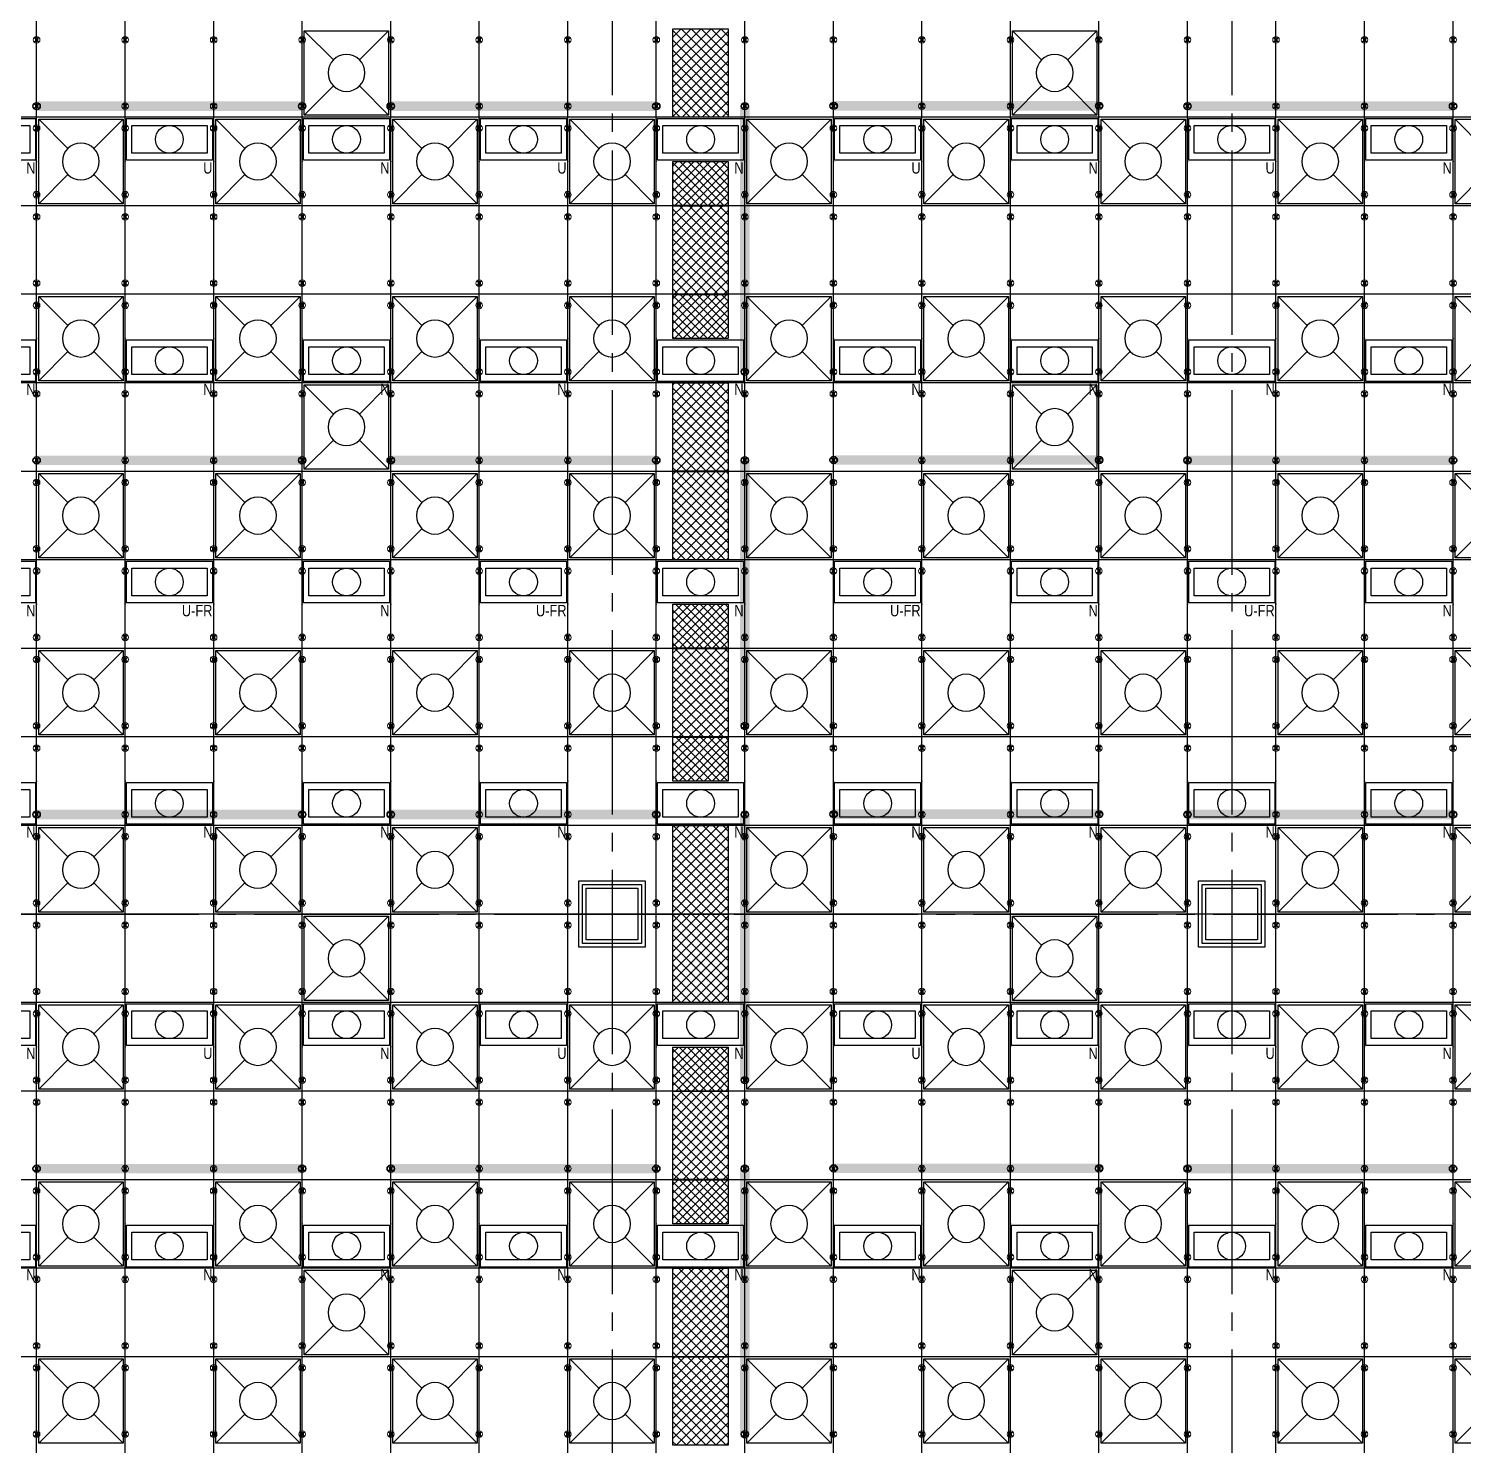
# Model space of a CAD drawing. Extents: x -17313 to 41501, y -1010 to 11880.
# Drawn here: x 16849 to 18794, y 5280 to 7200 of the extents above; entities that cross this region are included whole.
import ezdxf
from ezdxf.enums import TextEntityAlignment as Align

# ---------------------------------------------------------------- set-up
doc = ezdxf.new("R2010")
doc.units = 0
doc.header["$LTSCALE"] = 100
doc.linetypes.add('X-S-FAB-L10$0$COL-CEN-LIN', pattern=[3.25, 2.5, -0.25, 0.25, -0.25])
for name, color, linetype in [('0-xref', 8, 'Continuous'), ('188K-SM-03-F10-ARCH-CEIL-Y2257103$0$0-xref', 8, 'Continuous'), ('188K-SM-03-F10-ARCH-CEIL-Y2257103$0$K-CEIL-4.2', 8, 'Continuous'), ('188K-SM-03-F10-ARCH-CEIL-Y2257103$0$K-CEIL-4.2-AREA', 8, 'Continuous'), ('188K-SM-03-F10-ARCH-PA-Y2257103$0$K-P1S-4.2-單抗', 53, 'Continuous'), ('188K-SM-06-F10-ELEC-LIGHT-Y2257103$0$E-LIGHT(W)-N', 253, 'Continuous'), ('188K-SM-06-F10-ELEC-LIGHT-Y2257103$0$E-LIGHT(W)-U FR', 253, 'Continuous'), ('188K-SM-06-F10-ELEC-LIGHT-Y2257103$0$E-LIGHT(W)-U XLPE', 253, 'Continuous'), ('188K-SM-06-F10-HVAC-FFU-Y2257103$0$AC-FFU-ULPA', 254, 'Continuous'), ('188K-SM-07-F15-ARCH-CATW-Y2257103$0$K-安全母索', 6, 'Continuous'), ('188K-SM-07-F15-ARCH-CATW-Y2257103$0$K-貓道板-主走道', 171, 'Continuous'), ('188K-SM-07-F15-ARCH-CATW-Y2257103$0$K-貓道板-主走道VS燈具', 171, 'Continuous'), ('X-S-FAB-L10$0$0-DIM-TXT', 8, 'Continuous'), ('X-S-FAB-L10$0$BLOCK', 8, 'Continuous'), ('X-S-FAB-L10$0$CCL', 8, 'X-S-FAB-L10$0$COL-CEN-LIN'), ('X-S-FAB-L10$0$COL-S', 8, 'Continuous')]:
    doc.layers.add(name, color=color, linetype=linetype)
doc.layers.add('188K-SM-03-F10-ARCH-CEIL-Y2257103$0$K-吊點-標準', color=8, linetype='Continuous', lineweight=9)
doc.layers.add('188K-SM-06-F10-ELEC-LIGHT-Y2257103$0$Defpoints-CAS', color=253, linetype='Continuous', plot=False)
doc.styles.add('188K-SM-06-F10-ELEC-LIGHT-Y2257103$0$Standard', font='arial.ttf')
doc.styles.add('X-S-FAB-L10$0$CHINA', font='simplex.shx', dxfattribs={"width": 0.75, "bigfont": 'chineset.shx'})
doc.styles.add('X-S-FAB-L10$0$Standard', font='', dxfattribs={"width": 0.8})
doc.styles.add('X-S-FAB-L10$0$TG_NOTE_TEXT', font='simplex.shx', dxfattribs={"width": 0.75, "bigfont": 'chineset.shx'})
doc.styles.get('X-S-FAB-L10$0$Standard').set_extended_font_data('Microsoft JhengHei')

# ---------------------------------------------------------------- blocks, each defined once
blk = doc.blocks.new('X-S-FAB-L10$0$FAB2-L05')
at = {"layer": 'X-S-FAB-L10$0$CCL'}
for p, q in [((-8520, 11005), (-8520, 0)), ((-7680, 11005), (-7680, 0)), ((-26880, 6720), (1210, 6720))]:
    blk.add_line(p, q, dxfattribs=at)
at = {"layer": 'X-S-FAB-L10$0$COL-S'}
for points in [[(-8555, 6755), (-8485, 6755), (-8485, 6685), (-8555, 6685)], [(-7715, 6755), (-7645, 6755), (-7645, 6685), (-7715, 6685)]]:
    blk.add_lwpolyline(points, close=True, dxfattribs=at)
blk = doc.blocks.new('X-S-FAB-L10')
at = {"layer": 'X-S-FAB-L10$0$COL-S'}
for p, q in [((17605, 6035), (17675, 6035)), ((17605, 5965), (17605, 6035)), ((17675, 6035), (17675, 5965)), ((18445, 6035), (18515, 6035)), ((18445, 5965), (18445, 6035)), ((18515, 6035), (18515, 5965)), ((17675, 5965), (17605, 5965)), ((18515, 5965), (18445, 5965))]:
    blk.add_line(p, q, dxfattribs=at)
at = {"layer": 'X-S-FAB-L10$0$BLOCK'}
blk.add_blockref('X-S-FAB-L10$0$FAB2-L05', (26160, -720), dxfattribs=at)
at = {"style": 'X-S-FAB-L10$0$TG_NOTE_TEXT', "width": 0.5, "flags": 1}
for p in [(7463.3, 9020), (18268.3, 8649), (11197.8, 4800.2), (16485.8, 4800.2), (25420.3, 2635), (13360, 320, 0), (7463.3, -33.3)]:
    blk.add_attdef('WH', text='', height=20, dxfattribs=at).set_placement(p, align=Align.BOTTOM_LEFT)
at = {"width": 0.5}
for style, p in [('X-S-FAB-L10$0$TG_NOTE_TEXT', (7585, 9020)), ('X-S-FAB-L10$0$TG_NOTE_TEXT', (18390, 8649)), ('X-S-FAB-L10$0$TG_NOTE_TEXT', (11117.5, 4813.5)), ('X-S-FAB-L10$0$TG_NOTE_TEXT', (16607.5, 4813.5)), ('X-S-FAB-L10$0$TG_NOTE_TEXT', (25350, 2635)), ('X-S-FAB-L10$0$Standard', (13129.4, 325, 0)), ('X-S-FAB-L10$0$TG_NOTE_TEXT', (7585, -20))]:
    blk.add_attdef('DESC', text='', height=10, dxfattribs=dict(at, style=style)).set_placement(p, align=Align.BOTTOM_LEFT)
for tag, style, p in [('TYPE', 'X-S-FAB-L10$0$TG_NOTE_TEXT', (7619.3, 9020)), ('NO', 'X-S-FAB-L10$0$TG_NOTE_TEXT', (7650.1, 9020)), ('TYPE', 'X-S-FAB-L10$0$TG_NOTE_TEXT', (18424.2, 8649)), ('NO', 'X-S-FAB-L10$0$TG_NOTE_TEXT', (18455, 8649)), ('NO', 'X-S-FAB-L10$0$TG_NOTE_TEXT', (11088.6, 4813.5)), ('TYPE', 'X-S-FAB-L10$0$TG_NOTE_TEXT', (11151.8, 4813.5)), ('TYPE', 'X-S-FAB-L10$0$TG_NOTE_TEXT', (16641.8, 4813.5)), ('NO', 'X-S-FAB-L10$0$TG_NOTE_TEXT', (16672.6, 4813.5)), ('NO', 'X-S-FAB-L10$0$TG_NOTE_TEXT', (25313, 2635)), ('TYPE', 'X-S-FAB-L10$0$TG_NOTE_TEXT', (25350, 2635)), ('NO', 'X-S-FAB-L10$0$Standard', (13100, 320, 0)), ('TYPE', 'X-S-FAB-L10$0$Standard', (13129.4, 320, 0)), ('TYPE', 'X-S-FAB-L10$0$TG_NOTE_TEXT', (7619.3, -20)), ('NO', 'X-S-FAB-L10$0$TG_NOTE_TEXT', (7650.1, -20))]:
    blk.add_attdef(tag, text='', height=10, dxfattribs=dict(at, style=style)).set_placement(p, align=Align.BOTTOM_RIGHT)
at = {"style": 'X-S-FAB-L10$0$TG_NOTE_TEXT', "width": 0.5, "flags": 1}
for rotation, p in [(180, (43, 7480)), (180, (943, 7480)), (90, (24310, 3717.8)), (270, (17080, 1711.7))]:
    blk.add_attdef('WH', text='', height=20, rotation=rotation, dxfattribs=at).set_placement(p, align=Align.BOTTOM_LEFT)
at = {"width": 0.5}
for rotation, style, p in [(180, 'X-S-FAB-L10$0$Standard', (317.6, 7480)), (180, 'X-S-FAB-L10$0$Standard', (1217.6, 7480)), (90, 'X-S-FAB-L10$0$TG_NOTE_TEXT', (24310, 3647.5)), (270, 'X-S-FAB-L10$0$TG_NOTE_TEXT', (17080, 1605))]:
    blk.add_attdef('DESC', text='', height=10, rotation=rotation, dxfattribs=dict(at, style=style)).set_placement(p, align=Align.BOTTOM_LEFT)
for tag, rotation, style, p in [('TYPE', 180, 'X-S-FAB-L10$0$Standard', (317.6, 7480)), ('NO', 180, 'X-S-FAB-L10$0$Standard', (347, 7480)), ('TYPE', 180, 'X-S-FAB-L10$0$Standard', (1217.6, 7480)), ('NO', 180, 'X-S-FAB-L10$0$Standard', (1247, 7480)), ('TYPE', 90, 'X-S-FAB-L10$0$TG_NOTE_TEXT', (24310, 3647.5)), ('NO', 90, 'X-S-FAB-L10$0$TG_NOTE_TEXT', (24310, 3610.5)), ('TYPE', 270, 'X-S-FAB-L10$0$TG_NOTE_TEXT', (17080, 1605)), ('NO', 270, 'X-S-FAB-L10$0$TG_NOTE_TEXT', (17080, 1573))]:
    blk.add_attdef(tag, text='', height=10, rotation=rotation, dxfattribs=dict(at, style=style)).set_placement(p, align=Align.BOTTOM_RIGHT)
at = {"layer": 'X-S-FAB-L10$0$0-DIM-TXT', "style": 'X-S-FAB-L10$0$CHINA', "width": 0.75}
for p in [(667.4, 7855.1, -2689.4), (22627.4, 6728.8), (25644.7, 6728.8), (24778.8, 5569.1), (1118.3, 4980), (417.8, 4594.6), (23874.8, 4355), (22927.4, 4330.1), (23749.9, 3901.4), (417.8, 3765.2), (1118.3, 3730), (417.8, 3115.8), (536.9, 2227.8), (16909, 1782.7), (888.4, 880.5), (16977.4, 750), (18878.8, 750), (25641.2, 553.2), (21364, 526.9)]:
    blk.add_attdef('HIG', text='', height=80, dxfattribs=at).set_placement(p, align=Align.MIDDLE_LEFT)
blk = doc.blocks.new('188K-SM-03-F10-ARCH-CEIL-Y2257103$0$A$C2CA95053')
h = blk.add_hatch(color=256)
edge = h.paths.add_edge_path()
edge.add_arc((0, 0), 0.5, 0, 360)
for p, q in [((3.2, 3.2), (-3.2, -3.2)), ((3.2, -3.2), (-3.2, 3.2))]:
    blk.add_line(p, q)
blk.add_lwpolyline([(-1.6, 2.5), (-1.6, -2.5), (1.6, -2.5), (1.6, 2.5)], close=True)
for radius in [4.5, 0.5]:
    blk.add_circle((0, 0), radius)
blk = doc.blocks.new('188K-SM-03-F10-ARCH-CEIL-Y2257103$0$天花板吊點-附調整片 - 3_8_螺桿吊架 100 mm 高調整片-V1-1FL')
blk.add_blockref('188K-SM-03-F10-ARCH-CEIL-Y2257103$0$A$C2CA95053', (0, 0))
blk = doc.blocks.new('188K-SM-03-F10-ARCH-CEIL-Y2257103')
at = {"layer": '188K-SM-03-F10-ARCH-CEIL-Y2257103$0$0-xref'}
blk.add_lwpolyline([(17605, 6035), (17675, 6035), (17675, 5965), (17605, 5965)], close=True, dxfattribs=at)
at = {"layer": '188K-SM-03-F10-ARCH-CEIL-Y2257103$0$K-CEIL-4.2'}
for p, q in [((16860, 2067.7), (16860, 8632.2)), ((16980, 2067.7), (16980, 8632.2)), ((17100, 2067.7), (17100, 8632.2)), ((17220, 2067.7), (17220, 8632.2)), ((17340, 2067.7), (17340, 8632.2)), ((17460, 2067.7), (17460, 8632.2)), ((17580, 2067.7), (17580, 8632.2)), ((17700, 2067.7), (17700, 8626.2)), ((17820, 2067.7), (17820, 8626.2)), ((17940, 2067.7), (17940, 8626.2)), ((18060, 2067.7), (18060, 8626.2)), ((18180, 2067.7), (18180, 8626.2)), ((18300, 2067.7), (18300, 8626.2)), ((18420, 2067.7), (18420, 8626.2)), ((18540, 2067.7), (18540, 8626.2)), ((18660, 2067.7), (18660, 8626.2)), ((18780, 2067.7), (18780, 8626.2)), ((21180, 7080), (1847.7, 7080)), ((21180, 6960), (1847.7, 6960)), ((21180, 6840), (1847.7, 6840)), ((21180, 6720), (1847.7, 6720)), ((21180, 6600), (1847.7, 6600)), ((21180, 6480), (1847.7, 6480)), ((21180, 6360), (1847.7, 6360)), ((21180, 6240), (1847.7, 6240)), ((21181.7, 6120), (1847.7, 6120)), ((21180, 6000), (1847.7, 6000)), ((24297.2, 5880), (1847.7, 5880)), ((24297.2, 5760), (1847.7, 5760)), ((24297.2, 5640), (1847.7, 5640)), ((23572.2, 5520), (1847.7, 5520)), ((23572.2, 5400), (1847.7, 5400))]:
    blk.add_line(p, q, dxfattribs=at)
at = {"layer": '188K-SM-03-F10-ARCH-CEIL-Y2257103$0$K-CEIL-4.2-AREA'}
blk.add_lwpolyline([(18445, 6035), (18515, 6035), (18515, 5965), (18445, 5965)], close=True, dxfattribs=at)
at = {"layer": '188K-SM-03-F10-ARCH-CEIL-Y2257103$0$K-吊點-標準', "color": 170, "lineweight": 18, "rotation": 179.9999999999997}
for p in [(16860, 7185), (16980, 7185), (17100, 7185), (17220, 7185), (17340, 7185), (17460, 7185), (17580, 7185), (17700, 7185), (17820, 7185), (17940, 7185), (18060, 7185), (18180, 7185), (18300, 7185), (18420, 7185), (18540, 7185), (18660, 7185), (18780, 7185), (16860, 7095), (16980, 7095), (17100, 7095), (17220, 7095), (17340, 7095), (17460, 7095), (17580, 7095), (17700, 7095), (17820, 7095), (17940, 7095), (18060, 7095), (18180, 7095), (18300, 7095), (18420, 7095), (18540, 7095), (18660, 7095), (18780, 7095), (16860, 7065), (16980, 7065), (17100, 7065), (17220, 7065), (17340, 7065), (17460, 7065), (17580, 7065), (17700, 7065), (17820, 7065), (17940, 7065), (18060, 7065), (18180, 7065), (18300, 7065), (18420, 7065), (18540, 7065), (18660, 7065), (18780, 7065), (16860, 6975), (16980, 6975), (17100, 6975), (17220, 6975), (17340, 6975), (17460, 6975), (17580, 6975), (17700, 6975), (17820, 6975), (17940, 6975), (18060, 6975), (18180, 6975), (18300, 6975), (18420, 6975), (18540, 6975), (18660, 6975), (18780, 6975), (16860, 6945), (16980, 6945), (17100, 6945), (17220, 6945), (17340, 6945), (17460, 6945), (17580, 6945), (17700, 6945), (17820, 6945), (17940, 6945), (18060, 6945), (18180, 6945), (18300, 6945), (18420, 6945), (18540, 6945), (18660, 6945), (18780, 6945), (16860, 6855), (16980, 6855), (17100, 6855), (17220, 6855), (17340, 6855), (17460, 6855), (17580, 6855), (17700, 6855), (17820, 6855), (17940, 6855), (18060, 6855), (18180, 6855), (18300, 6855), (18420, 6855), (18540, 6855), (18660, 6855), (18780, 6855), (16860, 6825), (16980, 6825), (17100, 6825), (17220, 6825), (17340, 6825), (17460, 6825), (17580, 6825), (17700, 6825), (17820, 6825), (17940, 6825), (18060, 6825), (18180, 6825), (18300, 6825), (18420, 6825), (18540, 6825), (18660, 6825), (18780, 6825), (16860, 6735), (16980, 6735), (17100, 6735), (17220, 6735), (17340, 6735), (17460, 6735), (17580, 6735), (17700, 6735), (17820, 6735), (17940, 6735), (18060, 6735), (18180, 6735), (18300, 6735), (18420, 6735), (18540, 6735), (18660, 6735), (18780, 6735), (16860, 6705), (16980, 6705), (17100, 6705), (17220, 6705), (17340, 6705), (17460, 6705), (17580, 6705), (17700, 6705), (17820, 6705), (17940, 6705), (18060, 6705), (18180, 6705), (18300, 6705), (18420, 6705), (18540, 6705), (18660, 6705), (18780, 6705), (16860, 6615), (16980, 6615), (17100, 6615), (17220, 6615), (17340, 6615), (17460, 6615), (17580, 6615), (17700, 6615), (17820, 6615), (17940, 6615), (18060, 6615), (18180, 6615), (18300, 6615), (18420, 6615), (18540, 6615), (18660, 6615), (18780, 6615), (16860, 6585), (16980, 6585), (17100, 6585), (17220, 6585), (17340, 6585), (17460, 6585), (17580, 6585), (17700, 6585), (17820, 6585), (17940, 6585), (18060, 6585), (18180, 6585), (18300, 6585), (18420, 6585), (18540, 6585), (18660, 6585), (18780, 6585), (16860, 6495), (16980, 6495), (17100, 6495), (17220, 6495), (17340, 6495), (17460, 6495), (17580, 6495), (17700, 6495), (17820, 6495), (17940, 6495), (18060, 6495), (18180, 6495), (18300, 6495), (18420, 6495), (18540, 6495), (18660, 6495), (18780, 6495), (16860, 6465), (16980, 6465), (17100, 6465), (17220, 6465), (17340, 6465), (17460, 6465), (17580, 6465), (17700, 6465), (17820, 6465), (17940, 6465), (18060, 6465), (18180, 6465), (18300, 6465), (18420, 6465), (18540, 6465), (18660, 6465), (18780, 6465), (16860, 6375), (16980, 6375), (17100, 6375), (17220, 6375), (17340, 6375), (17460, 6375), (17580, 6375), (17700, 6375), (17820, 6375), (17940, 6375), (18060, 6375), (18180, 6375), (18300, 6375), (18420, 6375), (18540, 6375), (18660, 6375), (18780, 6375), (16860, 6345), (16980, 6345), (17100, 6345), (17220, 6345), (17340, 6345), (17460, 6345), (17580, 6345), (17700, 6345), (17820, 6345), (17940, 6345), (18060, 6345), (18180, 6345), (18300, 6345), (18420, 6345), (18540, 6345), (18660, 6345), (18780, 6345), (16860, 6255), (16980, 6255), (17100, 6255), (17220, 6255), (17340, 6255), (17460, 6255), (17580, 6255), (17700, 6255), (17820, 6255), (17940, 6255), (18060, 6255), (18180, 6255), (18300, 6255), (18420, 6255), (18540, 6255), (18660, 6255), (18780, 6255), (16860, 6225), (16980, 6225), (17100, 6225), (17220, 6225), (17340, 6225), (17460, 6225), (17580, 6225), (17700, 6225), (17820, 6225), (17940, 6225), (18060, 6225), (18180, 6225), (18300, 6225), (18420, 6225), (18540, 6225), (18660, 6225), (18780, 6225), (16860, 6135), (16980, 6135), (17100, 6135), (17220, 6135), (17340, 6135), (17460, 6135), (17580, 6135), (17700, 6135), (17820, 6135), (17940, 6135), (18060, 6135), (18180, 6135), (18300, 6135), (18420, 6135), (18540, 6135), (18660, 6135), (18780, 6135), (16860, 6105), (16980, 6105), (17100, 6105), (17220, 6105), (17340, 6105), (17460, 6105), (17580, 6105), (17700, 6105), (17820, 6105), (17940, 6105), (18060, 6105), (18180, 6105), (18300, 6105), (18420, 6105), (18540, 6105), (18660, 6105), (18780, 6105), (16860, 6015), (16980, 6015), (17100, 6015), (17220, 6015), (17340, 6015), (17460, 6015), (17580, 6015), (17700, 6015), (17820, 6015), (17940, 6015), (18060, 6015), (18180, 6015), (18300, 6015), (18420, 6015), (18540, 6015), (18660, 6015), (18780, 6015), (16860, 5985), (16980, 5985), (17100, 5985), (17220, 5985), (17340, 5985), (17460, 5985), (17580, 5985), (17700, 5985), (17820, 5985), (17940, 5985), (18060, 5985), (18180, 5985), (18300, 5985), (18420, 5985), (18540, 5985), (18660, 5985), (18780, 5985), (16860, 5895), (16980, 5895), (17100, 5895), (17220, 5895), (17340, 5895), (17460, 5895), (17580, 5895), (17700, 5895), (17820, 5895), (17940, 5895), (18060, 5895), (18180, 5895), (18300, 5895), (18420, 5895), (18540, 5895), (18660, 5895), (18780, 5895), (16860, 5865), (16980, 5865), (17100, 5865), (17220, 5865), (17340, 5865), (17460, 5865), (17580, 5865), (17700, 5865), (17820, 5865), (17940, 5865), (18060, 5865), (18180, 5865), (18300, 5865), (18420, 5865), (18540, 5865), (18660, 5865), (18780, 5865), (16860, 5775), (16980, 5775), (17100, 5775), (17220, 5775), (17340, 5775), (17460, 5775), (17580, 5775), (17700, 5775), (17820, 5775), (17940, 5775), (18060, 5775), (18180, 5775), (18300, 5775), (18420, 5775), (18540, 5775), (18660, 5775), (18780, 5775), (16860, 5745), (16980, 5745), (17100, 5745), (17220, 5745), (17340, 5745), (17460, 5745), (17580, 5745), (17700, 5745), (17820, 5745), (17940, 5745), (18060, 5745), (18180, 5745), (18300, 5745), (18420, 5745), (18540, 5745), (18660, 5745), (18780, 5745), (16860, 5655), (16980, 5655), (17100, 5655), (17220, 5655), (17340, 5655), (17460, 5655), (17580, 5655), (17700, 5655), (17820, 5655), (17940, 5655), (18060, 5655), (18180, 5655), (18300, 5655), (18420, 5655), (18540, 5655), (18660, 5655), (18780, 5655), (16860, 5625), (16980, 5625), (17100, 5625), (17220, 5625), (17340, 5625), (17460, 5625), (17580, 5625), (17700, 5625), (17820, 5625), (17940, 5625), (18060, 5625), (18180, 5625), (18300, 5625), (18420, 5625), (18540, 5625), (18660, 5625), (18780, 5625), (16860, 5535), (16980, 5535), (17100, 5535), (17220, 5535), (17340, 5535), (17460, 5535), (17580, 5535), (17700, 5535), (17820, 5535), (17940, 5535), (18060, 5535), (18180, 5535), (18300, 5535), (18420, 5535), (18540, 5535), (18660, 5535), (18780, 5535), (16860, 5505), (16980, 5505), (17100, 5505), (17220, 5505), (17340, 5505), (17460, 5505), (17580, 5505), (17700, 5505), (17820, 5505), (17940, 5505), (18060, 5505), (18180, 5505), (18300, 5505), (18420, 5505), (18540, 5505), (18660, 5505), (18780, 5505), (16860, 5415), (16980, 5415), (17100, 5415), (17220, 5415), (17340, 5415), (17460, 5415), (17580, 5415), (17700, 5415), (17820, 5415), (17940, 5415), (18060, 5415), (18180, 5415), (18300, 5415), (18420, 5415), (18540, 5415), (18660, 5415), (18780, 5415), (16860, 5385), (16980, 5385), (17100, 5385), (17220, 5385), (17340, 5385), (17460, 5385), (17580, 5385), (17700, 5385), (17820, 5385), (17940, 5385), (18060, 5385), (18180, 5385), (18300, 5385), (18420, 5385), (18540, 5385), (18660, 5385), (18780, 5385), (16860, 5295), (16980, 5295), (17100, 5295), (17220, 5295), (17340, 5295), (17460, 5295), (17580, 5295), (17700, 5295), (17820, 5295), (17940, 5295), (18060, 5295), (18180, 5295), (18300, 5295), (18420, 5295), (18540, 5295), (18660, 5295), (18780, 5295)]:
    blk.add_blockref('188K-SM-03-F10-ARCH-CEIL-Y2257103$0$天花板吊點-附調整片 - 3_8_螺桿吊架 100 mm 高調整片-V1-1FL', p, dxfattribs=at)
blk = doc.blocks.new('188K-SM-06-F10-HVAC-FFU-Y2257103$0$H-FU-U-12x12')
for p, q in [((423, 777), (28, 1172)), ((777, 777), (1172, 1172)), ((28, 28), (423, 423)), ((1172, 28), (777, 423))]:
    blk.add_line(p, q)
blk.add_lwpolyline([(1172, 28), (1172, 1172), (28, 1172), (28, 28)], close=True)
blk.add_circle((600, 600), 250)
blk = doc.blocks.new('188K-SM-06-F10-HVAC-FFU-Y2257103')
at = {"layer": '188K-SM-06-F10-HVAC-FFU-Y2257103$0$AC-FFU-ULPA', "xscale": -0.09999999999999432, "yscale": 0.09999999999999432, "zscale": 0.09999999999999432}
for p in [(17340, 7080), (18300, 7080), (16980, 6960), (17220, 6960), (17460, 6960), (17700, 6960), (17940, 6960), (18180, 6960), (18420, 6960), (18660, 6960), (18900, 6960), (16980, 6720), (17220, 6720), (17460, 6720), (17700, 6720), (17940, 6720), (18180, 6720), (18420, 6720), (18660, 6720), (18900, 6720), (17340, 6600), (18300, 6600), (16980, 6480), (17220, 6480), (17460, 6480), (17700, 6480), (17940, 6480), (18180, 6480), (18420, 6480), (18660, 6480), (18900, 6480), (16980, 6240), (17220, 6240), (17460, 6240), (17700, 6240), (17940, 6240), (18180, 6240), (18420, 6240), (18660, 6240), (18900, 6240), (16980, 6000), (17220, 6000), (17460, 6000), (17940, 6000), (18180, 6000), (18420, 6000), (18660, 6000), (18900, 6000), (17340, 5880), (18300, 5880), (16980, 5760), (17220, 5760), (17460, 5760), (17700, 5760), (17940, 5760), (18180, 5760), (18420, 5760), (18660, 5760), (18900, 5760), (16980, 5520), (17220, 5520), (17460, 5520), (17700, 5520), (17940, 5520), (18180, 5520), (18420, 5520), (18660, 5520), (18900, 5520), (17340, 5400), (18300, 5400), (16980, 5280), (17220, 5280), (17460, 5280), (17700, 5280), (17940, 5280), (18180, 5280), (18420, 5280), (18660, 5280), (18900, 5280)]:
    blk.add_blockref('188K-SM-06-F10-HVAC-FFU-Y2257103$0$H-FU-U-12x12', p, dxfattribs=at)
blk = doc.blocks.new('*U266')
for points in [[(-58.3, -28.3), (-58.3, 28.3), (58.3, 28.3), (58.3, -28.3)], [(-51, -18.8), (-51, 18.8), (51, 18.8), (51, -18.8)]]:
    blk.add_lwpolyline(points, close=True)
blk.add_circle((0, 0), 18.8)
at = {"layer": '188K-SM-06-F10-ELEC-LIGHT-Y2257103$0$Defpoints-CAS'}
for p in [(-60, 30), (60, 30), (-60, -30), (60, -30)]:
    blk.add_point(p, dxfattribs=at)
at = {"style": '188K-SM-06-F10-ELEC-LIGHT-Y2257103$0$Standard', "width": 0.8}
blk.add_text('U', height=15.5, dxfattribs=at).set_placement((58.3, -38.7), align=Align.MIDDLE_RIGHT)
blk = doc.blocks.new('*U495')
at = {"layer": '188K-SM-06-F10-ELEC-LIGHT-Y2257103$0$E-LIGHT(W)-U XLPE'}
blk.add_blockref('*U266', (0, 8.3), dxfattribs=at)
blk = doc.blocks.new('*U494')
at = {"color": 0, "linetype": 'ByBlock', "lineweight": -2, "transparency": 16777216}
for p in [(1920, 0), (2400, 0), (2880, 0), (3360, 0)]:
    blk.add_blockref('*U495', p, dxfattribs=at)
blk = doc.blocks.new('*U267')
for points in [[(-58.3, -28.3), (-58.3, 28.3), (58.3, 28.3), (58.3, -28.3)], [(-51, -18.8), (-51, 18.8), (51, 18.8), (51, -18.8)]]:
    blk.add_lwpolyline(points, close=True)
blk.add_circle((0, 0), 18.8)
at = {"layer": '188K-SM-06-F10-ELEC-LIGHT-Y2257103$0$Defpoints-CAS'}
for p in [(-60, 30), (60, 30), (-60, -30), (60, -30)]:
    blk.add_point(p, dxfattribs=at)
at = {"style": '188K-SM-06-F10-ELEC-LIGHT-Y2257103$0$Standard', "width": 0.8}
blk.add_text('N', height=15.5, dxfattribs=at).set_placement((58.3, -38.7), align=Align.MIDDLE_RIGHT)
blk = doc.blocks.new('*U258')
for points in [[(-58.3, -28.3), (-58.3, 28.3), (58.3, 28.3), (58.3, -28.3)], [(-51, -18.8), (-51, 18.8), (51, 18.8), (51, -18.8)]]:
    blk.add_lwpolyline(points, close=True)
blk.add_circle((0, 0), 18.8)
at = {"layer": '188K-SM-06-F10-ELEC-LIGHT-Y2257103$0$Defpoints-CAS'}
for p in [(-60, 30), (60, 30), (-60, -30), (60, -30)]:
    blk.add_point(p, dxfattribs=at)
at = {"style": '188K-SM-06-F10-ELEC-LIGHT-Y2257103$0$Standard', "width": 0.8}
blk.add_text('U-FR', height=15.53, dxfattribs=at).set_placement((58.3, -38.7), align=Align.MIDDLE_RIGHT)
blk = doc.blocks.new('188K-SM-06-F10-ELEC-LIGHT-Y2257103')
blk.add_blockref('*U494', (15120, 7041.7))
at = {"layer": '188K-SM-06-F10-ELEC-LIGHT-Y2257103$0$E-LIGHT(W)-N'}
for p in [(16800, 7050), (17280, 7050), (17760, 7050), (18240, 7050), (18720, 7050), (16800, 6750), (17040, 6750), (17280, 6750), (17520, 6750), (17760, 6750), (18000, 6750), (18240, 6750), (18480, 6750), (18720, 6750), (16800, 6450), (17280, 6450), (17760, 6450), (18240, 6450), (18720, 6450), (16800, 6150), (17040, 6150), (17280, 6150), (17520, 6150), (17760, 6150), (18000, 6150), (18240, 6150), (18480, 6150), (18720, 6150), (16800, 5850), (17280, 5850), (17760, 5850), (18240, 5850), (18720, 5850), (16800, 5550), (17040, 5550), (17280, 5550), (17520, 5550), (17760, 5550), (18000, 5550), (18240, 5550), (18480, 5550), (18720, 5550)]:
    blk.add_blockref('*U267', p, dxfattribs=at)
at = {"layer": '188K-SM-06-F10-ELEC-LIGHT-Y2257103$0$E-LIGHT(W)-U FR'}
for p in [(17040, 6450), (17520, 6450), (18000, 6450), (18480, 6450)]:
    blk.add_blockref('*U258', p, dxfattribs=at)
at = {"layer": '188K-SM-06-F10-ELEC-LIGHT-Y2257103$0$E-LIGHT(W)-U XLPE'}
for p in [(17040, 5850), (17520, 5850), (18000, 5850), (18480, 5850)]:
    blk.add_blockref('*U266', p, dxfattribs=at)
blk = doc.blocks.new('188K-SM-03-F10-ARCH-PA-Y2257103')
at = {"layer": '188K-SM-03-F10-ARCH-PA-Y2257103$0$K-P1S-4.2-單抗'}
for points in [[(17595, 6045), (17685, 6045), (17685, 5955), (17595, 5955)], [(17600, 6040), (17680, 6040), (17680, 5960), (17600, 5960)], [(18435, 6045), (18525, 6045), (18525, 5955), (18435, 5955)], [(18440, 6040), (18520, 6040), (18520, 5960), (18440, 5960)]]:
    blk.add_lwpolyline(points, close=True, dxfattribs=at)
blk = doc.blocks.new('188K-SM-07-F15-ARCH-CATW-Y2257103$0$貓道板-749x1196.5(主走道)')
h = blk.add_hatch()
h.set_pattern_fill('ANSI37', color=256, scale=30)
h.set_pattern_definition([(45, (0.75, 3e-16), (-67.352, 67.352), []), (135, (0.75, 3e-16), (-67.352, -67.352), [])])
h.paths.add_polyline_path([(-1199, 0), (-1199, 750), (-1, 750), (-1, 0)])
blk.add_lwpolyline([(-1199, 0), (-1199, 750), (-1, 750), (-1, 0)], close=True)
blk = doc.blocks.new('188K-SM-07-F15-ARCH-CATW-Y2257103$0$貓道板-749x596.5(主走道VS燈具)')
h = blk.add_hatch()
h.set_pattern_fill('ANSI37', color=256, scale=25)
h.paths.add_polyline_path([(-598.25, 0), (-598.25, 749), (-1.75, 749), (-1.75, 0)])
blk.add_lwpolyline([(-598.25, 0), (-598.25, 749), (-1.75, 749), (-1.75, 0)], close=True)
blk = doc.blocks.new('188K-SM-07-F15-ARCH-CATW-Y2257103$0$母索-3.6')
at = {"const_width": 13}
blk.add_lwpolyline([(0, 0), (0, 360)], dxfattribs=at)
for centre in [(0, 360, 0), (0, 0)]:
    blk.add_circle(centre, 5)
blk = doc.blocks.new('188K-SM-07-F15-ARCH-CATW-Y2257103')
at = {"layer": '188K-SM-07-F15-ARCH-CATW-Y2257103$0$K-安全母索', "rotation": 270}
for p in [(16860, 7095), (17340, 7095), (17940.4, 7095.4), (18420, 7095), (16860, 6615), (17340, 6615), (17940.4, 6615.4), (18420, 6615), (16860, 6135), (17340, 6135), (17940.4, 6135.4), (18420, 6135), (16860, 5655), (17340, 5655), (17940.4, 5655.4), (18420, 5655)]:
    blk.add_blockref('188K-SM-07-F15-ARCH-CATW-Y2257103$0$母索-3.6', p, dxfattribs=at)
at = {"layer": '188K-SM-07-F15-ARCH-CATW-Y2257103$0$K-安全母索'}
for p in [(17820, 6734.9), (17820, 6254.9), (17820, 5774.9), (17820, 5294.9)]:
    blk.add_blockref('188K-SM-07-F15-ARCH-CATW-Y2257103$0$母索-3.6', p, dxfattribs=at)
at = {"layer": '188K-SM-07-F15-ARCH-CATW-Y2257103$0$K-貓道板-主走道', "xscale": 0.1, "yscale": 0.1, "zscale": 0.1, "rotation": 269.9999999999999}
for p in [(17722.5, 7080), (17722.5, 6840), (17722.5, 6600), (17722.5, 6480), (17722.5, 6240), (17722.5, 6000), (17722.5, 5880), (17722.5, 5640), (17722.5, 5400), (17722.5, 5280)]:
    blk.add_blockref('188K-SM-07-F15-ARCH-CATW-Y2257103$0$貓道板-749x1196.5(主走道)', p, dxfattribs=at)
at = {"layer": '188K-SM-07-F15-ARCH-CATW-Y2257103$0$K-貓道板-主走道VS燈具', "xscale": 0.1, "yscale": 0.1, "zscale": 0.1, "rotation": 270}
for p in [(17722.6, 6960), (17722.6, 6780), (17722.6, 6360), (17722.6, 6180), (17722.6, 5760), (17722.6, 5580)]:
    blk.add_blockref('188K-SM-07-F15-ARCH-CATW-Y2257103$0$貓道板-749x596.5(主走道VS燈具)', p, dxfattribs=at)

msp = doc.modelspace()

# ---------------------------------------------------------------- block references
at = {"layer": '0-xref'}
for name in ['X-S-FAB-L10', '188K-SM-06-F10-ELEC-LIGHT-Y2257103', '188K-SM-03-F10-ARCH-PA-Y2257103', '188K-SM-03-F10-ARCH-CEIL-Y2257103', '188K-SM-07-F15-ARCH-CATW-Y2257103', '188K-SM-06-F10-HVAC-FFU-Y2257103']:
    msp.add_blockref(name, (0, 0), dxfattribs=at)

doc.saveas('drawing.dxf')
